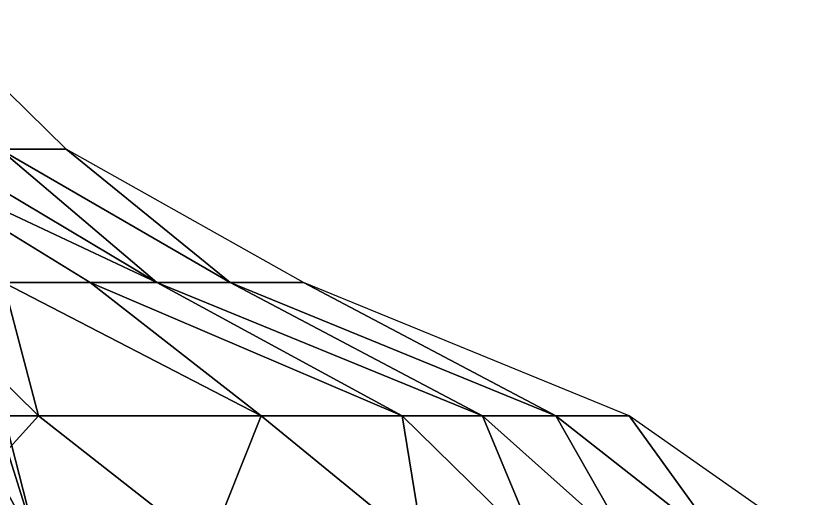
# Model space of a CAD drawing. Header units: metres. Extents: x -137 to 231, y -240 to 234.
# Drawn here: x 179.94 to 216.13, y 152.25 to 174 of the extents above; entities that cross this region are included whole.
import ezdxf

# ---------------------------------------------------------------- set-up
doc = ezdxf.new("R2010")
doc.units = ezdxf.units.M

msp = doc.modelspace()

# ---------------------------------------------------------------- linework, layer by layer
for points in [[(176.09026, 174, -671.98364), (179.20338, 168, -663.25806), (182.20338, 168, -668.4542), (182.20349, 168.0001, -668.4541)], [(186.29002, 162, -652.2384), (176.20338, 168, -658.0619), (173.50902, 168, -652.68933), (173.50912, 168.0001, -652.6892)], [(173.50902, 168, -652.68933), (179.37306, 162, -642.3755), (183.29002, 162, -647.04224), (183.29013, 162.0001, -647.0421)], [(186.29002, 162, -652.2384), (173.50902, 168, -652.68933), (183.29002, 162, -647.04224), (183.29013, 162.0001, -647.0421)], [(179.20338, 168, -663.25806), (176.20338, 168, -658.0619), (186.29002, 162, -652.2384), (186.29013, 162.0001, -652.2383)], [(179.20338, 168, -663.25806), (186.29002, 162, -652.2384), (189.59569, 162, -657.25806), (189.5958, 162.0001, -657.25793)], [(182.20338, 168, -668.4542), (179.20338, 168, -663.25806), (189.59569, 162, -657.25806), (189.5958, 162.0001, -657.25793)], [(182.20338, 168, -668.4542), (189.59569, 162, -657.25806), (192.90132, 162, -662.2777), (192.90143, 162.0001, -662.2776)], [(171.23347, 156, -633.2185), (180.9579, 156, -634.5323), (174.84477, 162, -638.0617), (174.84488, 162.0001, -638.0616)], [(179.37306, 162, -642.3755), (174.84477, 162, -638.0617), (180.9579, 156, -634.5323), (180.95801, 156.0001, -634.53217)], [(179.37306, 162, -642.3755), (180.9579, 156, -634.5323), (190.98799, 156, -635.66956), (190.9881, 156.0001, -635.66943)], [(183.29002, 162, -647.04224), (179.37306, 162, -642.3755), (190.98799, 156, -635.66956), (190.9881, 156.0001, -635.66943)], [(183.29002, 162, -647.04224), (190.98799, 156, -635.66956), (197.3502, 156, -638.92456), (197.35031, 156.0001, -638.92444)], [(186.29002, 162, -652.2384), (183.29002, 162, -647.04224), (197.3502, 156, -638.92456), (197.35031, 156.0001, -638.92444)], [(186.29002, 162, -652.2384), (197.3502, 156, -638.92456), (200.9615, 156, -643.7678), (200.96161, 156.0001, -643.7677)], [(189.59569, 162, -657.25806), (186.29002, 162, -652.2384), (200.9615, 156, -643.7678), (200.96161, 156.0001, -643.7677)], [(189.59569, 162, -657.25806), (200.9615, 156, -643.7678), (204.26717, 156, -648.7875), (204.26727, 156.0001, -648.78735)], [(192.90132, 162, -662.2777), (189.59569, 162, -657.25806), (204.26717, 156, -648.7875), (204.26727, 156.0001, -648.78735)], [(192.90132, 162, -662.2777), (204.26717, 156, -648.7875), (207.57283, 156, -653.8071), (207.57294, 156.0001, -653.807)], [(175.51265, 150, -630.7479), (180.9579, 156, -634.5323), (171.23347, 156, -633.2185), (171.23358, 156.0001, -633.2184)], [(175.51265, 150, -630.7479), (188.59929, 150, -630.1205), (180.9579, 156, -634.5323), (180.95801, 156.0001, -634.53217)], [(180.93504, 150, -599.9044), (177.21062, 150, -608.9829), (179.04454, 156, -607.92413), (179.04465, 156.0001, -607.924)], [(177.62938, 156, -594.88477), (180.93504, 150, -599.9044), (179.40675, 156, -600.78674), (179.40686, 156.0001, -600.7866)], [(177.62938, 156, -594.88477), (179.76897, 150, -593.6495), (180.93504, 150, -599.9044), (180.93515, 150.0001, -599.9043)], [(180.93504, 150, -599.9044), (179.04454, 156, -607.92413), (179.40675, 156, -600.78674), (179.40686, 156.0001, -600.7866)], [(190.98799, 156, -635.66956), (180.9579, 156, -634.5323), (188.59929, 150, -630.1205), (188.5994, 150.0001, -630.12036)], [(190.98799, 156, -635.66956), (188.59929, 150, -630.1205), (198.32372, 150, -631.4343), (198.32382, 150.0001, -631.4342)], [(197.3502, 156, -638.92456), (190.98799, 156, -635.66956), (198.32372, 150, -631.4343), (198.32382, 150.0001, -631.4342)], [(197.3502, 156, -638.92456), (198.32372, 150, -631.4343), (203.46333, 150, -635.39514), (203.46344, 150.0001, -635.395)], [(200.9615, 156, -643.7678), (197.3502, 156, -638.92456), (203.46333, 150, -635.39514), (203.46344, 150.0001, -635.395)], [(200.9615, 156, -643.7678), (203.46333, 150, -635.39514), (207.68596, 150, -639.88544), (207.68607, 150.0001, -639.8853)], [(204.26717, 156, -648.7875), (200.9615, 156, -643.7678), (207.68596, 150, -639.88544), (207.68607, 150.0001, -639.8853)], [(204.26717, 156, -648.7875), (207.68596, 150, -639.88544), (211.90858, 150, -644.37573), (211.90869, 150.0001, -644.3756)], [(207.57283, 156, -653.8071), (204.26717, 156, -648.7875), (211.90858, 150, -644.37573), (211.90869, 150.0001, -644.3756)], [(207.57283, 156, -653.8071), (211.90858, 150, -644.37573), (216.13118, 150, -648.86597), (216.13129, 150.0001, -648.86584)]]:
    msp.add_3dface(points)

doc.saveas('drawing.dxf')
